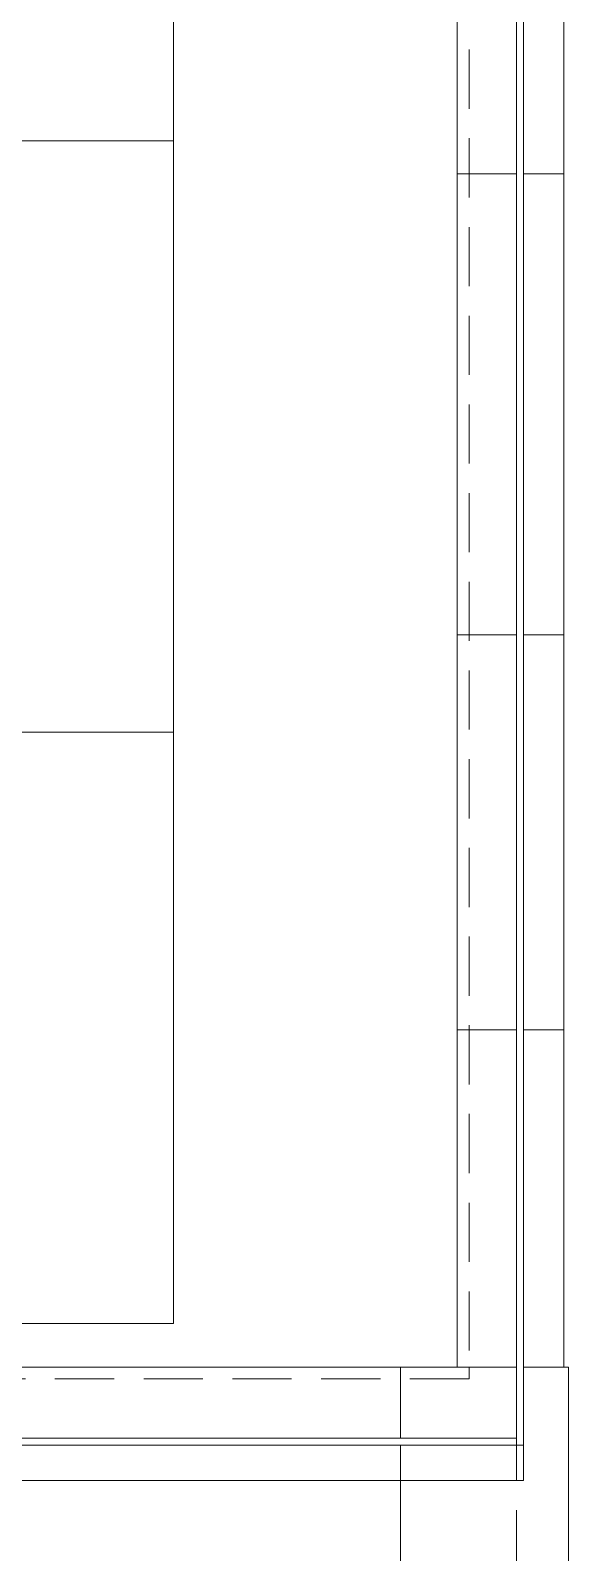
# Model space of a CAD drawing. Header units: metres. Extents: x -17822 to 152406, y -4219 to 19791.
# Drawn here: x 116353 to 116580, y 53 to 697 of the extents above; entities that cross this region are included whole.
import ezdxf

# ---------------------------------------------------------------- set-up
doc = ezdxf.new("R2010")
doc.units = ezdxf.units.M
doc.header["$LTSCALE"] = 100
doc.header["$MEASUREMENT"] = 0
doc.linetypes.add('HIDDEN', pattern=[0.375, 0.25, -0.125])
for name, color, linetype, lineweight in [('06A', 9, 'Continuous', 9), ('06D', 9, 'Continuous', 9), ('15', 9, 'Continuous', 9)]:
    doc.layers.add(name, color=color, linetype=linetype, lineweight=lineweight)

# ---------------------------------------------------------------- blocks, each defined once
blk = doc.blocks.new('p-harpusta-ust')
at = {"layer": '06A'}
for points in [[(2472.54, 3700), (2472.54, 3702), (2204.54, 3702), (2204.54, 3683)], [(2204.54, 3700), (712.54, 3700), (712.54, 3595), (729.54, 3595), (729.54, 3683), (2237.54, 3683), (2237.54, -103), (729.54, -103), (729.54, -3), (-30.46, -3), (-30.46, -20), (712.54, -20), (712.54, -120), (2204.54, -120)], [(1700, 3700), (1700, 3683.01)], [(1895, 3700), (1895, 3683)], [(2062, 3700), (2062, 3683)], [(2204.54, -75), (757.54, -75), (757.54, 25), (-30.46, 25), (-30.46, 0), (732.54, 0), (732.54, -100), (2234.54, -100), (2234.54, 3680), (732.54, 3680), (732.54, 3595), (757.54, 3595), (757.54, 3655), (2204.54, 3655)], [(1700, 3680), (1700, 3655)], [(1895, 3680), (1895, 3655)], [(2062, 3680), (2062, 3655)], [(2204.54, 3656), (2204.54, 3680)], [(2204.54, -100), (2204.54, 3656)], [(2234.54, 3656), (2234.54, -75.95)], [(2234.54, 3631), (2204.54, 3631)], [(2472.54, 3631), (2237.54, 3631.02)], [(2237.54, 3631.02), (2378.54, 3631)]]:
    blk.add_lwpolyline(points, dxfattribs=at)
at = {"layer": '06D'}
blk.add_lwpolyline([(2237.54, -103), (2237.54, 3683), (2252.54, 3683), (2252.54, -103), (2237.54, -103)], dxfattribs=at)
at = {"layer": '06D', "linetype": 'HIDDEN'}
for points in [[(732.54, 3595), (732.54, 3680), (1572.54, 3680), (2204.54, 3680)], [(2234.54, -100), (2352.54, -100), (2402.54, -100), (2402.54, 3680), (2234.54, 3680)], [(2204.54, 3660), (2209.54, 3660), (2209.54, -80), (752.54, -80), (752.54, 20), (-30.46, 20)], [(752.54, 3595), (752.54, 3660), (1572.54, 3660), (2204.54, 3660)]]:
    blk.add_lwpolyline(points, dxfattribs=at)
at = {"layer": '15'}
blk.add_lwpolyline([(729.54, 3595), (729.54, 3683), (2237.54, 3683), (2237.54, -103), (729.54, -103), (729.54, -3), (-30.46, -3), (-30.46, 0), (732.54, 0), (732.54, -100), (2234.54, -100), (2234.54, 3680), (732.54, 3680), (732.54, 3595)], close=True, dxfattribs=at)
blk = doc.blocks.new('p-cati_vw')
at = {"layer": '06D'}
for points in [[(3152, -3675.03), (3152, 54.97), (1705, 54.97), (1705, -1115), (920, -1115), (920, -1520), (45, -1517.03), (45, -3135), (920, -3135), (920, -3575.03), (1705, -3575.03), (1705, -3675.03)], [(2383.6, -565), (2633.6, -565), (2633.6, -65), (2383.6, -65)], [(2633.6, -565), (2883.6, -565), (2883.6, -65), (2633.6, -65)], [(2883.6, -565), (3133.6, -565), (3133.6, -65), (2883.6, -65)]]:
    blk.add_lwpolyline(points, close=True, dxfattribs=at)
at = {"layer": '06D', "rotation": 1.082915e-10}
blk.add_blockref('p-harpusta-ust', (947.46, -3600.03), dxfattribs=at)

msp = doc.modelspace()

# ---------------------------------------------------------------- block references
at = {"layer": '06D', "rotation": 269.9999999998917}
msp.add_blockref('p-cati_vw', (116478.49, 3283.68), dxfattribs=at)

doc.saveas('drawing.dxf')
